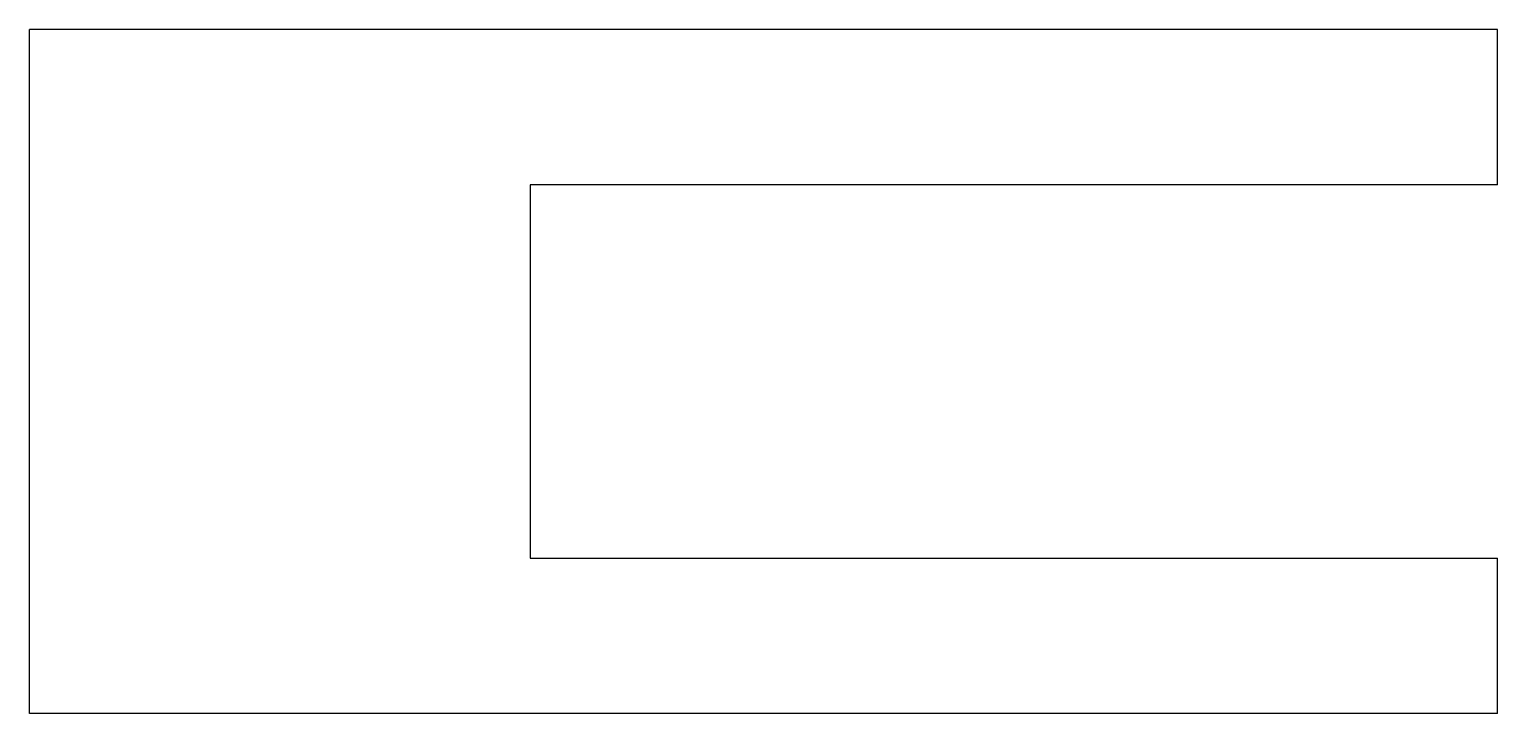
# Model space of a CAD drawing. Header units: metres. Extents: x -36.1 to 11.1, y -22 to 0.
import ezdxf

# ---------------------------------------------------------------- set-up
doc = ezdxf.new("R2010")
doc.units = ezdxf.units.M

msp = doc.modelspace()

# ---------------------------------------------------------------- linework, layer by layer
for points in [[(11.1, 0), (10.156, 0), (9.212, 0), (8.268, 0), (7.324, 0), (6.38, 0), (5.436, 0), (4.492, 0), (3.548, 0), (2.604, 0), (1.66, 0), (0.716, 0), (-0.228, 0), (-1.172, 0), (-2.116, 0), (-3.06, 0), (-4.004, 0), (-4.948, 0), (-5.892, 0), (-6.836, 0), (-7.78, 0), (-8.724, 0), (-9.668, 0), (-10.612, 0), (-11.556, 0), (-12.5, 0), (-13.444, 0), (-14.388, 0), (-15.332, 0), (-16.276, 0), (-17.22, 0), (-18.164, 0), (-19.108, 0), (-20.052, 0), (-20.996, 0), (-21.94, 0), (-22.884, 0), (-23.828, 0), (-24.772, 0), (-25.716, 0), (-26.66, 0), (-27.604, 0), (-28.548, 0), (-29.492, 0), (-30.436, 0), (-31.38, 0), (-32.324, 0), (-33.268, 0), (-34.212, 0), (-35.156, 0), (-36.1, 0)], [(-36.1, -22), (-36.1, -21.56), (-36.1, -21.12), (-36.1, -20.68), (-36.1, -20.24), (-36.1, -19.8), (-36.1, -19.36), (-36.1, -18.92), (-36.1, -18.48), (-36.1, -18.04), (-36.1, -17.6), (-36.1, -17.16), (-36.1, -16.72), (-36.1, -16.28), (-36.1, -15.84), (-36.1, -15.4), (-36.1, -14.96), (-36.1, -14.52), (-36.1, -14.08), (-36.1, -13.64), (-36.1, -13.2), (-36.1, -12.76), (-36.1, -12.32), (-36.1, -11.88), (-36.1, -11.44), (-36.1, -11), (-36.1, -10.56), (-36.1, -10.12), (-36.1, -9.68), (-36.1, -9.24), (-36.1, -8.8), (-36.1, -8.36), (-36.1, -7.92), (-36.1, -7.48), (-36.1, -7.04), (-36.1, -6.6), (-36.1, -6.16), (-36.1, -5.72), (-36.1, -5.28), (-36.1, -4.84), (-36.1, -4.4), (-36.1, -3.96), (-36.1, -3.52), (-36.1, -3.08), (-36.1, -2.64), (-36.1, -2.2), (-36.1, -1.76), (-36.1, -1.32), (-36.1, -0.88), (-36.1, -0.44), (-36.1, 0)], [(11.1, -5), (11.1, -4.9), (11.1, -4.8), (11.1, -4.7), (11.1, -4.6), (11.1, -4.5), (11.1, -4.4), (11.1, -4.3), (11.1, -4.2), (11.1, -4.1), (11.1, -4), (11.1, -3.9), (11.1, -3.8), (11.1, -3.7), (11.1, -3.6), (11.1, -3.5), (11.1, -3.4), (11.1, -3.3), (11.1, -3.2), (11.1, -3.1), (11.1, -3), (11.1, -2.9), (11.1, -2.8), (11.1, -2.7), (11.1, -2.6), (11.1, -2.5), (11.1, -2.4), (11.1, -2.3), (11.1, -2.2), (11.1, -2.1), (11.1, -2), (11.1, -1.9), (11.1, -1.8), (11.1, -1.7), (11.1, -1.6), (11.1, -1.5), (11.1, -1.4), (11.1, -1.3), (11.1, -1.2), (11.1, -1.1), (11.1, -1), (11.1, -0.9), (11.1, -0.8), (11.1, -0.7), (11.1, -0.6), (11.1, -0.5), (11.1, -0.4), (11.1, -0.3), (11.1, -0.2), (11.1, -0.1), (11.1, 0)], [(11.1, -5), (10.478, -5), (9.856, -5), (9.234, -5), (8.612, -5), (7.99, -5), (7.368, -5), (6.746, -5), (6.124, -5), (5.502, -5), (4.88, -5), (4.258, -5), (3.636, -5), (3.014, -5), (2.392, -5), (1.77, -5), (1.148, -5), (0.526, -5), (-0.096, -5), (-0.718, -5), (-1.34, -5), (-1.962, -5), (-2.584, -5), (-3.206, -5), (-3.828, -5), (-4.45, -5), (-5.072, -5), (-5.694, -5), (-6.316, -5), (-6.938, -5), (-7.56, -5), (-8.182, -5), (-8.804, -5), (-9.426, -5), (-10.048, -5), (-10.67, -5), (-11.292, -5), (-11.914, -5), (-12.536, -5), (-13.158, -5), (-13.78, -5), (-14.402, -5), (-15.024, -5), (-15.646, -5), (-16.268, -5), (-16.89, -5), (-17.512, -5), (-18.134, -5), (-18.756, -5), (-19.378, -5), (-20, -5)], [(-20, -5), (-20, -5.24), (-20, -5.48), (-20, -5.72), (-20, -5.96), (-20, -6.2), (-20, -6.44), (-20, -6.68), (-20, -6.92), (-20, -7.16), (-20, -7.4), (-20, -7.64), (-20, -7.88), (-20, -8.12), (-20, -8.36), (-20, -8.6), (-20, -8.84), (-20, -9.08), (-20, -9.32), (-20, -9.56), (-20, -9.8), (-20, -10.04), (-20, -10.28), (-20, -10.52), (-20, -10.76), (-20, -11), (-20, -11.24), (-20, -11.48), (-20, -11.72), (-20, -11.96), (-20, -12.2), (-20, -12.44), (-20, -12.68), (-20, -12.92), (-20, -13.16), (-20, -13.4), (-20, -13.64), (-20, -13.88), (-20, -14.12), (-20, -14.36), (-20, -14.6), (-20, -14.84), (-20, -15.08), (-20, -15.32), (-20, -15.56), (-20, -15.8), (-20, -16.04), (-20, -16.28), (-20, -16.52), (-20, -16.76), (-20, -17)], [(-20, -17), (-19.378, -17), (-18.756, -17), (-18.134, -17), (-17.512, -17), (-16.89, -17), (-16.268, -17), (-15.646, -17), (-15.024, -17), (-14.402, -17), (-13.78, -17), (-13.158, -17), (-12.536, -17), (-11.914, -17), (-11.292, -17), (-10.67, -17), (-10.048, -17), (-9.426, -17), (-8.804, -17), (-8.182, -17), (-7.56, -17), (-6.938, -17), (-6.316, -17), (-5.694, -17), (-5.072, -17), (-4.45, -17), (-3.828, -17), (-3.206, -17), (-2.584, -17), (-1.962, -17), (-1.34, -17), (-0.718, -17), (-0.096, -17), (0.526, -17), (1.148, -17), (1.77, -17), (2.392, -17), (3.014, -17), (3.636, -17), (4.258, -17), (4.88, -17), (5.502, -17), (6.124, -17), (6.746, -17), (7.368, -17), (7.99, -17), (8.612, -17), (9.234, -17), (9.856, -17), (10.478, -17), (11.1, -17)], [(11.1, -22), (11.1, -21.9), (11.1, -21.8), (11.1, -21.7), (11.1, -21.6), (11.1, -21.5), (11.1, -21.4), (11.1, -21.3), (11.1, -21.2), (11.1, -21.1), (11.1, -21), (11.1, -20.9), (11.1, -20.8), (11.1, -20.7), (11.1, -20.6), (11.1, -20.5), (11.1, -20.4), (11.1, -20.3), (11.1, -20.2), (11.1, -20.1), (11.1, -20), (11.1, -19.9), (11.1, -19.8), (11.1, -19.7), (11.1, -19.6), (11.1, -19.5), (11.1, -19.4), (11.1, -19.3), (11.1, -19.2), (11.1, -19.1), (11.1, -19), (11.1, -18.9), (11.1, -18.8), (11.1, -18.7), (11.1, -18.6), (11.1, -18.5), (11.1, -18.4), (11.1, -18.3), (11.1, -18.2), (11.1, -18.1), (11.1, -18), (11.1, -17.9), (11.1, -17.8), (11.1, -17.7), (11.1, -17.6), (11.1, -17.5), (11.1, -17.4), (11.1, -17.3), (11.1, -17.2), (11.1, -17.1), (11.1, -17)], [(11.1, -22), (10.156, -22), (9.212, -22), (8.268, -22), (7.324, -22), (6.38, -22), (5.436, -22), (4.492, -22), (3.548, -22), (2.604, -22), (1.66, -22), (0.716, -22), (-0.228, -22), (-1.172, -22), (-2.116, -22), (-3.06, -22), (-4.004, -22), (-4.948, -22), (-5.892, -22), (-6.836, -22), (-7.78, -22), (-8.724, -22), (-9.668, -22), (-10.612, -22), (-11.556, -22), (-12.5, -22), (-13.444, -22), (-14.388, -22), (-15.332, -22), (-16.276, -22), (-17.22, -22), (-18.164, -22), (-19.108, -22), (-20.052, -22), (-20.996, -22), (-21.94, -22), (-22.884, -22), (-23.828, -22), (-24.772, -22), (-25.716, -22), (-26.66, -22), (-27.604, -22), (-28.548, -22), (-29.492, -22), (-30.436, -22), (-31.38, -22), (-32.324, -22), (-33.268, -22), (-34.212, -22), (-35.156, -22), (-36.1, -22)]]:
    msp.add_lwpolyline(points)

doc.saveas('drawing.dxf')
